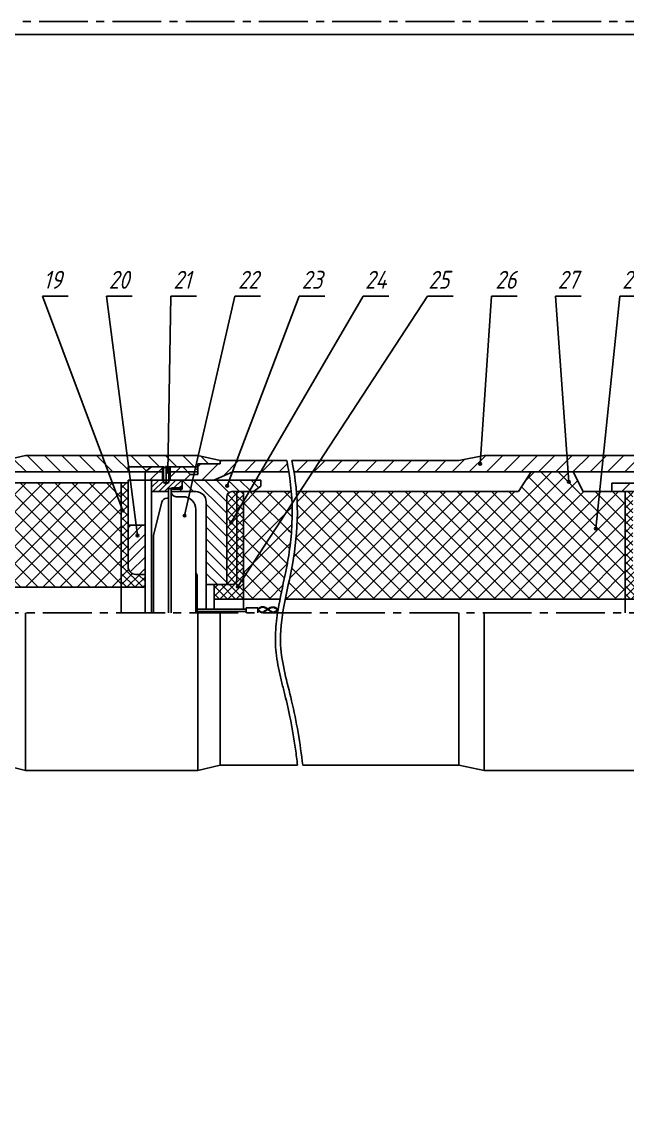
# Model space of a CAD drawing. Extents: x 8551 to 12754, y 3586 to 4451.
# Drawn here: x 10541.4 to 10777.6, y 4006.7 to 4427.2 of the extents above; entities that cross this region are included whole.
import ezdxf

# ---------------------------------------------------------------- set-up
doc = ezdxf.new("R2010")
doc.units = 0
doc.linetypes.add('CENTER2', pattern=[28.575, 19.05, -3.175, 3.175, -3.175])
doc.layers.get('0').update_dxf_attribs({"linetype": 'CONTINUOUS'})
for name, color, linetype in [('DUONGTAM', 3, 'CENTER2'), ('LIENDAM', 7, 'CONTINUOUS'), ('LIENMANH', 1, 'CONTINUOUS'), ('MATCAT', 5, 'CONTINUOUS'), ('TEXT', 6, 'CONTINUOUS')]:
    doc.layers.add(name, color=color, linetype=linetype)
doc.styles.add('CHUTH', font='vnsimple.shx', dxfattribs={"width": 0.8, "oblique": 15})
pattern_1 = [(225, (4571.3073, 3865.4532), (1.5715448, -1.5715448), []), (315, (4571.3073, 3865.4532), (1.5715448, 1.5715448), [])]

msp = doc.modelspace()

# ---------------------------------------------------------------- hatches: boundary and pattern name
at = {"layer": 'LIENDAM'}
h = msp.add_hatch(dxfattribs=at)
h.set_pattern_fill('ANSI31', color=5, scale=1.5, angle=90, style=0)
h.set_pattern_definition([(135, (4571.3073, 3865.453), (-3.367596, -3.367596), [])])
h.paths.add_polyline_path([(10591.29, 4257.88), (10542.95, 4257.88), (10536.02, 4256.24), (10535.34, 4254.96, -0.276716), (10535.6, 4254.52, -1), (10534.6, 4254.52, -0.566519), (10535.34, 4254.96), (10536.02, 4256.24), (10534.49, 4255.87), (10517.75, 4255.87), (10517.75, 4251.5), (10582.97, 4251.5), (10582.97, 4253.5), (10590.64, 4253.5)])
edge = h.paths.add_edge_path()
edge.add_line((10517.75, 4255.87), (10516.11, 4255.87))
edge.add_spline(control_points=[(10516.11, 4255.87), (10516.41, 4254.41), (10516.71, 4252.95), (10516.99, 4251.5)], knot_values=[17.262663, 17.262663, 17.262663, 17.262663, 17.787383, 17.787383, 17.787383, 17.787383], degree=3, periodic=0)
edge.add_line((10516.99, 4251.5), (10517.75, 4251.5))
edge.add_line((10517.75, 4251.5), (10517.75, 4255.87))
h.paths.add_polyline_path([(10590.64, 4253.5), (10582.97, 4253.5), (10582.97, 4251.5), (10589.55, 4251.5), (10590.44, 4252.21)])
h.paths.add_polyline_path([(10601.35, 4257.88), (10591.29, 4257.88), (10590.64, 4253.5), (10592.05, 4253.5), (10596.8, 4253.5, 0.333624), (10598.8, 4253.5), (10599.35, 4253.5)])
h.paths.add_polyline_path([(10617.91, 4256.09), (10610.11, 4257.88), (10601.35, 4257.88), (10599.35, 4253.5), (10604.28, 4253.5), (10610.11, 4253.5), (10610.11, 4254.63), (10617.04, 4254.63)])
h.paths.add_polyline_path([(10610.11, 4253.5), (10604.28, 4253.5), (10606.17, 4251.5), (10610.11, 4251.5)])
h.paths.add_polyline_path([(10618.85, 4255.87), (10617.91, 4256.09), (10617.04, 4254.63), (10618.85, 4254.63)])
edge = h.paths.add_edge_path()
edge.add_spline(control_points=[(10515.11, 4251.5), (10514.91, 4252.83), (10514.71, 4254.28), (10514.49, 4255.87)], knot_values=[17.207727, 17.207727, 17.207727, 17.207727, 17.586851, 17.586851, 17.586851, 17.586851], degree=3, periodic=0)
edge.add_line((10514.49, 4255.87), (10494.11, 4255.87))
edge.add_line((10494.11, 4255.87), (10491.72, 4251.5))
edge.add_line((10491.72, 4251.5), (10515.11, 4251.5))
h.paths.add_polyline_path([(10494.11, 4255.87), (10467.94, 4255.87), (10458.98, 4257.61), (10455.59, 4251.5), (10491.72, 4251.5)])
edge = h.paths.add_edge_path()
edge.add_line((10458.98, 4257.61), (10457.59, 4257.88))
edge.add_line((10457.59, 4257.88), (10443, 4257.88))
edge.add_line((10443, 4257.88), (10440.46, 4248.08))
edge.add_spline(control_points=[(10440.46, 4248.08), (10441.36, 4248.76), (10443.27, 4250.14), (10445.44, 4251.06), (10446.59, 4251.5)], knot_values=[0.060212, 0.060212, 0.060212, 0.060212, 0.200499, 0.354369, 0.354369, 0.354369, 0.354369], degree=3, periodic=0)
edge.add_line((10446.59, 4251.5), (10455.59, 4251.5))
edge.add_line((10455.59, 4251.5), (10458.98, 4257.61))
edge = h.paths.add_edge_path()
edge.add_line((10443, 4257.88), (10440.04, 4257.88))
edge.add_arc((10440.04, 4257.16), 0.72, 90, 180)
edge.add_line((10439.32, 4257.16), (10439.32, 4256.56))
edge.add_line((10439.32, 4256.56), (10439.32, 4254.09))
edge.add_line((10439.32, 4254.09), (10433.64, 4254.09))
edge.add_line((10433.64, 4254.09), (10433.64, 4250.5))
edge.add_line((10433.64, 4250.5), (10430.3, 4250.5))
edge.add_line((10430.3, 4250.5), (10429.59, 4251.5))
edge.add_line((10429.59, 4251.5), (10429, 4251.5))
edge.add_line((10429, 4251.5), (10429, 4247.18))
edge.add_line((10429, 4247.18), (10439.32, 4247.18))
edge.add_spline(control_points=[(10439.32, 4247.18), (10439.7, 4247.48), (10440.08, 4247.78), (10440.46, 4248.08)], knot_values=[0, 0, 0, 0, 0.060212, 0.060212, 0.060212, 0.060212], degree=3, periodic=0)
edge.add_line((10440.46, 4248.08), (10443, 4257.88))
h.paths.add_polyline_path([(10429, 4252.32), (10429, 4251.5), (10429.59, 4251.5)], flags=17)
h.paths.add_polyline_path([(10429, 4252.32), (10428.52, 4253), (10424.23, 4253), (10424.23, 4251.5), (10429, 4251.5)])
h.paths.add_polyline_path([(10421.23, 4253), (10415.23, 4253), (10413.87, 4251.5), (10421.23, 4251.5)])
edge = h.paths.add_edge_path()
edge.add_line((10427.26, 4247.18), (10429, 4247.18))
edge.add_line((10429, 4247.18), (10429, 4251.5))
edge.add_line((10429, 4251.5), (10423.73, 4251.5))
edge.add_spline(control_points=[(10423.73, 4251.5), (10423.4, 4251.4), (10423.06, 4251.29), (10422.73, 4251.29)], knot_values=[1.020853, 1.020853, 1.020853, 1.020853, 2.041705, 2.041705, 2.041705, 2.041705], degree=3, periodic=0)
edge.add_spline(control_points=[(10422.73, 4251.29), (10422.4, 4251.29), (10422.06, 4251.4), (10421.73, 4251.5)], knot_values=[0, 0, 0, 0, 1.020853, 1.020853, 1.020853, 1.020853], degree=3, periodic=0)
edge.add_line((10421.73, 4251.5), (10413.87, 4251.5))
edge.add_line((10413.87, 4251.5), (10410.87, 4248.18))
edge.add_line((10410.87, 4248.18), (10410.87, 4196.44))
edge.add_line((10410.87, 4196.44), (10420.26, 4196.44))
edge.add_line((10420.26, 4196.44), (10420.26, 4233.29))
edge.add_line((10420.26, 4233.29), (10420.26, 4235.44))
edge.add_line((10420.26, 4235.44), (10420.26, 4240.18))
edge.add_arc((10427.26, 4240.18), 7, 90, 180, ccw=False)
h = msp.add_hatch(dxfattribs=at)
h.set_pattern_fill('ANSI31', color=5, scale=1.5, style=0)
h.set_pattern_definition([(45, (4571.3073, 3865.453), (-3.367596, 3.367596), [])])
h.paths.add_polyline_path([(10762.76, 4257.88), (10722.73, 4257.88), (10720.5, 4255.01, -0.231602), (10720.69, 4254.62, -1), (10719.69, 4254.62, -0.623901), (10720.5, 4255.01), (10722.73, 4257.88), (10721.68, 4257.88), (10711.82, 4255.87), (10669.8, 4255.87), (10665.88, 4251.5), (10757.78, 4251.5)])
h.paths.add_polyline_path([(10789.48, 4257.88), (10762.76, 4257.88), (10757.78, 4251.5), (10780.49, 4251.5), (10780.49, 4254.63), (10786.72, 4254.63)])
h.paths.add_polyline_path([(10790.56, 4254.63), (10786.72, 4254.63), (10784.06, 4251.5), (10786.98, 4251.5)])
h.paths.add_polyline_path([(10786.72, 4254.63), (10780.49, 4254.63), (10780.49, 4251.5), (10784.06, 4251.5)], flags=17)
h.paths.add_polyline_path([(10816.75, 4257.88), (10789.48, 4257.88), (10786.72, 4254.63), (10790.56, 4254.63), (10809.04, 4254.63), (10814.16, 4254.63)])
h.paths.add_polyline_path([(10814.16, 4254.63), (10809.04, 4254.63), (10811.71, 4251.56)])
h.paths.add_polyline_path([(10815.4, 4254.63), (10814.16, 4254.63), (10811.71, 4251.56), (10811.76, 4251.5), (10815.4, 4251.5)])
h.paths.add_polyline_path([(10821.97, 4257.88), (10816.75, 4257.88), (10814.16, 4254.63), (10815.4, 4254.63), (10815.4, 4255.62), (10821.97, 4255.62)])
edge = h.paths.add_edge_path()
edge.add_line((10669.8, 4255.87), (10646.8, 4255.87))
edge.add_spline(control_points=[(10646.8, 4255.87), (10647.11, 4254.4), (10647.38, 4252.95), (10647.61, 4251.5)], knot_values=[17.261325, 17.261325, 17.261325, 17.261325, 17.787383, 17.787383, 17.787383, 17.787383], degree=3, periodic=0)
edge.add_line((10647.61, 4251.5), (10665.88, 4251.5))
edge.add_line((10665.88, 4251.5), (10669.8, 4255.87))
edge = h.paths.add_edge_path()
edge.add_spline(control_points=[(10645.59, 4251.5), (10645.58, 4251.54), (10645.58, 4251.57), (10645.38, 4252.73), (10645.17, 4253.85), (10644.77, 4255.87)], knot_values=[17.301364, 17.301364, 17.301364, 17.301364, 17.314458, 17.314458, 17.729153, 17.729153, 17.729153, 17.729153], degree=3, periodic=0)
edge.add_line((10644.77, 4255.87), (10644.38, 4255.87))
edge.add_line((10644.38, 4255.87), (10640.52, 4251.5))
edge.add_line((10640.52, 4251.5), (10645.59, 4251.5))
h.paths.add_polyline_path([(10644.38, 4255.87), (10628.85, 4255.87), (10625.63, 4251.5), (10640.52, 4251.5)])
h.paths.add_polyline_path([(10628.85, 4255.87), (10618.85, 4255.87), (10618.85, 4254.63), (10617.04, 4254.63), (10613.25, 4248.27), (10616.39, 4248.27), (10623.75, 4251.5), (10625.63, 4251.5)])
h.paths.add_polyline_path([(10617.04, 4254.63), (10610.11, 4254.63), (10610.11, 4250.5), (10607.11, 4250.5), (10606.17, 4251.5), (10599.3, 4251.5), (10599.3, 4248.27), (10613.25, 4248.27)])
h.paths.add_polyline_path([(10604.28, 4253.5), (10599.35, 4253.5), (10599.3, 4253.39), (10599.3, 4251.5), (10606.17, 4251.5)], flags=17)
h.paths.add_polyline_path([(10596.3, 4253.5), (10592.05, 4253.5), (10590.44, 4252.21), (10590.34, 4251.5), (10596.3, 4251.5)])
h.paths.add_polyline_path([(10596.3, 4251.5), (10590.34, 4251.5), (10589.86, 4248.27), (10596.3, 4248.27)])
h.paths.add_polyline_path([(10590.34, 4251.5), (10589.55, 4251.5), (10589.55, 4248.27), (10589.86, 4248.27)])
for points in [[(10598.94, 4251.5, 1), (10597.94, 4251.5, 1)], [(10719.69, 4254.62, 1), (10720.69, 4254.62, 1)], [(10754.21, 4247.58, 1), (10755.21, 4247.58, 1)], [(10622.08, 4246.01, 1), (10621.08, 4246.01, 1)], [(10581.39, 4236.34, 1), (10580.39, 4236.34, 1)], [(10605.47, 4234.4, 1), (10604.47, 4234.4, 1)], [(10623.61, 4231.75, 1), (10622.61, 4231.75, 1)], [(10587.13, 4226.63, 1), (10586.13, 4226.63, 1)], [(10764.72, 4229.33, 1), (10765.72, 4229.33, 1)], [(10626.22, 4206.72, 1), (10625.22, 4206.72, 1)]]:
    msp.add_hatch(color=6, dxfattribs=at).paths.add_polyline_path(points)
h = msp.add_hatch(dxfattribs=at)
h.set_pattern_fill('ANSI37', color=3, scale=1.5, style=0)
h.set_pattern_definition([(45, (4571.3073, 3865.453), (-3.367596, 3.367596), []), (135, (4571.3073, 3865.453), (-3.367596, -3.367596), [])])
edge = h.paths.add_edge_path()
edge.add_spline(control_points=[(10517.76, 4247.18), (10519.6, 4236.14), (10520.36, 4222.57), (10516.22, 4209.26), (10515.29, 4206.45)], knot_values=[11.630396, 11.630396, 11.630396, 11.630396, 15.657288, 16.739606, 16.739606, 16.739606, 16.739606], degree=3, periodic=0)
edge.add_line((10515.29, 4206.45), (10579.99, 4206.45))
edge.add_line((10579.99, 4206.45), (10580.28, 4206.74))
edge.add_line((10580.28, 4206.74), (10580.28, 4247.18))
edge.add_line((10580.28, 4247.18), (10517.76, 4247.18))
h = msp.add_hatch(dxfattribs=at)
h.set_pattern_fill('ANSI37', color=4, scale=0.7, angle=180, style=0)
h.set_pattern_definition(pattern_1)
h.paths.add_polyline_path([(10589.55, 4206.45), (10589.55, 4211.48), (10585.97, 4211.48, -0.414214), (10582.97, 4214.48), (10582.97, 4247.18), (10580.28, 4247.18), (10580.28, 4206.45)])
h = msp.add_hatch(dxfattribs=at)
h.set_pattern_fill('ANSI31', color=5, scale=1.5, angle=180, style=0)
h.set_pattern_definition([(225, (10697.9407, 3674.695), (3.367596, -3.367596), [])])
h.paths.add_polyline_path([(10788.42, 4238.78), (10788.42, 4209.45), (10793.8, 4209.45), (10815.62, 4245.59), (10815.62, 4247.07), (10771.49, 4247.07), (10771.49, 4243.78), (10783.42, 4243.78, -0.414214)])
h = msp.add_hatch(dxfattribs=at)
h.set_pattern_fill('ANSI37', color=4, scale=0.7, angle=180, style=0)
h.set_pattern_definition(pattern_1)
h.paths.add_polyline_path([(10627.91, 4239.99), (10625.39, 4235.66), (10625.39, 4209.48, -0.414214), (10623.39, 4207.48), (10616.53, 4207.48), (10616.53, 4201.87), (10627.91, 4201.87), (10627.91, 4210.07), (10626, 4207.14, -0.253546), (10626.22, 4206.72, -1), (10625.22, 4206.72, -0.595474), (10626, 4207.14), (10627.91, 4210.07)])
h.paths.add_polyline_path([(10627.91, 4239.99), (10627.91, 4243.78), (10625.39, 4243.78), (10625.39, 4235.66)])
h = msp.add_hatch(dxfattribs=at)
h.set_pattern_fill('ANSI37', color=3, scale=0.7, angle=180, style=0)
h.set_pattern_definition(pattern_1)
h.paths.add_polyline_path([(10623.39, 4243.78, 0.414214), (10621.39, 4241.78), (10621.39, 4207.48), (10623.39, 4207.48, 0.414214), (10625.39, 4209.48), (10625.39, 4243.78)])
h = msp.add_hatch(dxfattribs=at)
h.set_pattern_fill('ANSI37', color=4, scale=0.7, angle=180, style=0)
h.set_pattern_definition(pattern_1)
h.paths.add_polyline_path([(10787.46, 4206.7, -0.591148), (10786.69, 4207.12, -1), (10787.69, 4207.12, -0.256954), (10787.46, 4206.7), (10790.52, 4201.87), (10793.8, 4201.87), (10793.8, 4209.45), (10784.74, 4209.45, -0.129499), (10782.27, 4210.1), (10780.69, 4201.87), (10790.52, 4201.87)])
h.paths.add_polyline_path([(10782.27, 4210.1, -0.27022), (10779.74, 4214.45), (10779.74, 4243.78), (10777.5, 4243.78), (10776.74, 4242.89), (10776.74, 4201.87), (10780.69, 4201.87)])
at = {"layer": 'MATCAT'}
h = msp.add_hatch(dxfattribs=at)
h.set_pattern_fill('ANSI31', color=5, scale=0.5, angle=180, style=0)
h.set_pattern_definition([(225, (10661.139, 3674.6949), (1.122532, -1.122532), [])])
h.paths.add_polyline_path([(10596.8, 4248.27), (10592.05, 4248.27), (10592.05, 4243.78), (10598.67, 4243.78), (10598.67, 4244.94), (10599.67, 4244.94), (10600.12, 4245.2), (10603.39, 4245.2), (10604.02, 4244.83), (10604.02, 4248.27), (10598.8, 4248.27), (10597.8, 4247.77)])
h = msp.add_hatch(dxfattribs=at)
h.set_pattern_fill('ANSI31', color=5, angle=90, style=0)
h.set_pattern_definition([(135, (10661.139, 3674.695), (-2.245064, -2.245064), [])])
h.paths.add_polyline_path([(10604.02, 4248.27), (10604.02, 4244.83), (10603.39, 4245.2), (10600.12, 4245.2), (10599.67, 4244.94), (10599.67, 4243.78), (10609.37, 4243.78, -0.414214), (10613.37, 4239.78), (10613.37, 4211.21), (10613.37, 4207.48), (10621.39, 4207.48), (10621.39, 4241.78, -0.414214), (10623.39, 4243.78), (10631.85, 4243.78), (10634.71, 4245.92), (10634.71, 4248.27)])
h = msp.add_hatch(dxfattribs=at)
h.set_pattern_fill('ANSI31', color=5, angle=180, style=0)
h.set_pattern_definition([(225, (10661.139, 3674.695), (2.245064, -2.245064), [])])
h.paths.add_polyline_path([(10589.55, 4230.65), (10582.97, 4230.65), (10582.97, 4214.48, 0.414214), (10585.97, 4211.48), (10589.55, 4211.48)])

# ---------------------------------------------------------------- linework, layer by layer
at = {"color": 1}
for points, knots in [([(10648.98, 4137), (10648.74, 4139.11), (10648.48, 4141.2), (10647.58, 4147.56), (10646.87, 4151.77), (10645.66, 4157.65), (10645.29, 4159.34), (10644.54, 4162.57), (10644.16, 4164.11), (10643.38, 4167.2), (10642.99, 4168.75), (10641.87, 4173.43), (10641.19, 4176.58), (10640.58, 4181.27), (10640.45, 4182.77), (10640.32, 4185.79), (10640.33, 4187.29), (10640.55, 4191.79), (10640.92, 4194.77), (10642.18, 4202.33), (10643.24, 4206.88), (10644.51, 4213.05), (10644.84, 4214.72), (10645.43, 4218.03), (10645.69, 4219.69), (10646.36, 4224.65), (10646.67, 4227.96), (10647.1, 4237.93), (10646.74, 4244.65), (10645.38, 4252.73), (10645.17, 4253.85), (10644.77, 4255.87)], [2.801166, 2.801166, 2.801166, 2.801166, 3.576724, 3.576724, 5.183163, 5.183163, 5.83828, 5.83828, 6.433554, 6.433554, 7.028827, 7.028827, 8.219374, 8.219374, 8.773677, 8.773677, 9.32798, 9.32798, 10.436585, 10.436585, 12.163306, 12.163306, 12.8072, 12.8072, 13.451094, 13.451094, 14.738882, 14.738882, 17.314458, 17.314458, 17.729153, 17.729153, 17.729153, 17.729153]), ([(10651, 4137), (10650.01, 4145.65), (10647.42, 4161.31), (10639.65, 4186.97), (10649.11, 4218.19), (10649.77, 4241.72), (10646.8, 4255.87)], [2.773505, 2.773505, 2.773505, 2.773505, 5.927455, 8.715509, 12.712713, 17.787383, 17.787383, 17.787383, 17.787383])]:
    msp.add_open_spline(points, degree=3, knots=knots, dxfattribs=at)
at = {"layer": 'DUONGTAM'}
for p, q in [((10597.8, 4246.92), (10597.8, 4253.84)), ((9978.21, 4196.44), (11072.99, 4196.44))]:
    msp.add_line(p, q, dxfattribs=at)
msp.add_lwpolyline([(9949.79, 3586.15), (11138.79, 3586.15), (11138.79, 4427.15), (9949.79, 4427.15)], close=True, dxfattribs=at)
at = {"layer": 'LIENDAM'}
for p, q in [((10549.59, 4320.06), (10559.59, 4320.06)), ((10574.59, 4320.06), (10584.59, 4320.06)), ((10599.59, 4320.06), (10609.59, 4320.06)), ((10624.59, 4320.06), (10634.59, 4320.06)), ((10649.59, 4320.06), (10659.59, 4320.06)), ((10674.59, 4320.06), (10684.59, 4320.06)), ((10699.59, 4320.06), (10709.59, 4320.06)), ((10724.59, 4320.06), (10734.59, 4320.06)), ((10749.59, 4320.06), (10759.59, 4320.06)), ((10774.59, 4320.06), (10784.59, 4320.06)), ((10534.49, 4255.87), (10542.95, 4257.88)), ((10542.95, 4257.88), (10610.11, 4257.88)), ((10610.11, 4257.88), (10618.85, 4255.87)), ((10618.85, 4254.63), (10618.85, 4255.87)), ((10618.85, 4255.87), (10644.77, 4255.87)), ((10646.8, 4255.87), (10711.82, 4255.87)), ((10711.82, 4255.87), (10721.68, 4257.88)), ((10721.68, 4257.88), (10821.97, 4257.88)), ((10516.99, 4251.5), (10589.55, 4251.5)), ((10582.97, 4253.5), (10582.97, 4251.5)), ((10589.55, 4251.5), (10592.05, 4253.5)), ((10589.55, 4196.44), (10589.55, 4251.5)), ((10592.05, 4253.5), (10596.8, 4253.5)), ((10596.8, 4247.27), (10596.8, 4253.5)), ((10598.8, 4248.27), (10598.8, 4253.5)), ((10598.8, 4253.5), (10604.28, 4253.5)), ((10607.11, 4250.5), (10604.28, 4253.5)), ((10606.17, 4251.5), (10610.11, 4251.5)), ((10610.11, 4254.63), (10610.11, 4250.5)), ((10610.11, 4254.63), (10618.85, 4254.63)), ((10623.75, 4251.5), (10616.39, 4248.27)), ((10623.75, 4251.5), (10645.59, 4251.5)), ((10647.61, 4251.5), (10786.98, 4251.5)), ((10735.15, 4243.78), (10740.04, 4251.5)), ((10760.29, 4243.78), (10756.4, 4251.5)), ((10517.76, 4247.18), (10582.97, 4247.18)), ((10580.28, 4196.44), (10580.28, 4247.18)), ((10582.97, 4248.27), (10596.8, 4248.27)), ((10582.97, 4248.27), (10582.97, 4214.48)), ((10592.05, 4196.44), (10592.05, 4248.27)), ((10596.8, 4248.27), (10598.8, 4248.27)), ((10596.8, 4247.27), (10597.8, 4246.77)), ((10596.8, 4247.27), (10598.8, 4247.27)), ((10597.8, 4246.77), (10598.8, 4247.27)), ((10598.8, 4248.27), (10598.8, 4247.27)), ((10598.8, 4248.27), (10634.71, 4248.27)), ((10604.02, 4244.7), (10604.02, 4248.27)), ((10610.11, 4250.5), (10607.11, 4250.5)), ((10634.71, 4248.27), (10634.71, 4245.92)), ((10771.49, 4247.07), (10771.49, 4243.78)), ((10771.49, 4247.07), (10815.62, 4247.07)), ((10598.67, 4243.78), (10592.05, 4243.78)), ((10598.67, 4244.94), (10598.67, 4196.44)), ((10599.67, 4244.94), (10598.67, 4244.94)), ((10599.67, 4244.94), (10600.12, 4245.2)), ((10599.67, 4244.94), (10599.67, 4196.44)), ((10609.37, 4243.78), (10599.67, 4243.78)), ((10599.67, 4243.78), (10599.67, 4243.78)), ((10600.12, 4245.2), (10603.39, 4245.2)), ((10604.02, 4244.83), (10603.39, 4245.2)), ((10623.39, 4243.78), (10646.56, 4243.78)), ((10625.39, 4209.48), (10625.39, 4243.78)), ((10627.91, 4201.87), (10627.91, 4243.78)), ((10631.85, 4243.78), (10634.71, 4245.92)), ((10648.57, 4243.78), (10728.68, 4243.78)), ((10760.29, 4243.78), (10783.42, 4243.78)), ((10776.74, 4196.44), (10776.74, 4243.78)), ((10592.88, 4226.77), (10596.11, 4239.67)), ((10598.67, 4241.19), (10598.05, 4241.19)), ((10604.37, 4241.78), (10601.67, 4241.78)), ((10613.37, 4211.21), (10613.37, 4239.78)), ((10621.39, 4207.48), (10621.39, 4241.78)), ((10609.37, 4211.21), (10609.37, 4236.78)), ((10582.97, 4230.65), (10589.55, 4230.65)), ((10592.88, 4196.44), (10592.88, 4226.77)), ((10585.97, 4211.48), (10589.55, 4211.48)), ((10609.87, 4211.21), (10609.37, 4212.13)), ((10609.37, 4211.21), (10609.37, 4196.44)), ((10609.87, 4211.21), (10609.87, 4196.44)), ((10613.37, 4211.21), (10613.37, 4197.94)), ((10515.29, 4206.45), (10580.28, 4206.45)), ((10580.28, 4206.45), (10589.55, 4206.45)), ((10613.37, 4207.48), (10623.39, 4207.48)), ((10616.53, 4197.94), (10616.53, 4207.48)), ((10616.53, 4201.87), (10627.91, 4201.87)), ((10627.91, 4197.94), (10627.91, 4201.87)), ((10627.91, 4201.87), (10642.17, 4201.87)), ((10644.21, 4201.87), (10776.74, 4201.87)), ((10776.74, 4201.87), (10793.8, 4201.87)), ((10609.87, 4197.94), (10628.91, 4197.94)), ((10609.87, 4196.94), (10628.91, 4196.94)), ((10613.37, 4196.94), (10613.37, 4196.44)), ((10616.53, 4196.44), (10616.53, 4196.94)), ((10628.91, 4196.44), (10628.91, 4198.44)), ((10628.91, 4198.44), (10633.52, 4198.44)), ((10633.52, 4198.44), (10633.52, 4196.44)), ((10542.95, 4134.99), (10542.95, 4196.44)), ((10610.11, 4134.99), (10610.11, 4196.44)), ((10618.85, 4137), (10618.85, 4196.44)), ((10711.82, 4137), (10711.82, 4196.44)), ((10721.68, 4134.99), (10721.68, 4196.44)), ((10534.49, 4137), (10542.95, 4134.99)), ((10542.95, 4134.99), (10610.11, 4134.99)), ((10610.11, 4134.99), (10618.85, 4137)), ((10618.85, 4137), (10648.98, 4137)), ((10651, 4137), (10711.82, 4137)), ((10711.82, 4137), (10721.68, 4134.99)), ((10721.68, 4134.99), (10815.16, 4134.99))]:
    msp.add_line(p, q, dxfattribs=at)
at = {"layer": 'LIENDAM', "color": 1}
for p, q in [((10582.97, 4253.5), (10592.05, 4253.5)), ((10589.55, 4251.5), (10596.3, 4251.5)), ((10599.3, 4251.5), (10606.17, 4251.5)), ((10604.28, 4253.5), (10610.11, 4253.5)), ((10604.02, 4244.7), (10599.67, 4244.7))]:
    msp.add_line(p, q, dxfattribs=at)
at = {"layer": 'LIENDAM', "color": 3}
for p, q in [((10698.5, 4201.87), (10748.13, 4251.5)), ((10705.24, 4201.87), (10754.87, 4251.5)), ((10737.69, 4247.8), (10741.4, 4251.5)), ((10765.59, 4229.76), (10743.85, 4251.5)), ((10768.68, 4233.41), (10750.59, 4251.5)), ((10711.97, 4201.87), (10758.14, 4248.04)), ((10776.74, 4211.88), (10738.91, 4249.71)), ((10627.91, 4239.04), (10632.65, 4243.78)), ((10627.91, 4232.3), (10639.39, 4243.78)), ((10627.91, 4225.57), (10646.12, 4243.78)), ((10632.13, 4241.99), (10630.34, 4243.78)), ((10646.9, 4233.96), (10637.07, 4243.78)), ((10646.77, 4240.82), (10643.81, 4243.78)), ((10644.62, 4201.87), (10686.53, 4243.78)), ((10645.9, 4209.88), (10679.8, 4243.78)), ((10647.47, 4218.19), (10673.06, 4243.78)), ((10648.45, 4225.9), (10666.33, 4243.78)), ((10648.82, 4239.75), (10652.86, 4243.78)), ((10648.88, 4233.07), (10659.59, 4243.78)), ((10654.98, 4239.35), (10650.54, 4243.78)), ((10651.36, 4201.87), (10693.27, 4243.78)), ((10658.16, 4242.9), (10657.28, 4243.78)), ((10658.09, 4201.87), (10700, 4243.78)), ((10699.19, 4201.87), (10658.16, 4242.9)), ((10705.92, 4201.87), (10664.01, 4243.78)), ((10664.83, 4201.87), (10706.74, 4243.78)), ((10712.66, 4201.87), (10670.75, 4243.78)), ((10671.56, 4201.87), (10713.47, 4243.78)), ((10719.39, 4201.87), (10677.48, 4243.78)), ((10678.3, 4201.87), (10720.21, 4243.78)), ((10726.13, 4201.87), (10684.22, 4243.78)), ((10685.03, 4201.87), (10726.94, 4243.78)), ((10732.86, 4201.87), (10690.95, 4243.78)), ((10691.77, 4201.87), (10733.68, 4243.78)), ((10739.6, 4201.87), (10697.69, 4243.78)), ((10746.33, 4201.87), (10704.42, 4243.78)), ((10753.07, 4201.87), (10711.16, 4243.78)), ((10759.8, 4201.87), (10717.9, 4243.78)), ((10718.71, 4201.87), (10760.62, 4243.78)), ((10766.54, 4201.87), (10724.63, 4243.78)), ((10725.45, 4201.87), (10767.35, 4243.78)), ((10773.27, 4201.87), (10731.37, 4243.78)), ((10732.18, 4201.87), (10774.09, 4243.78)), ((10776.74, 4205.14), (10736.3, 4245.59)), ((10771.78, 4237.05), (10765.04, 4243.78)), ((10774.87, 4240.69), (10771.78, 4243.78)), ((10628.98, 4238.41), (10627.91, 4239.48)), ((10646.58, 4227.53), (10632.13, 4241.99)), ((10651.79, 4235.79), (10648.86, 4238.73)), ((10692.45, 4201.87), (10654.98, 4239.35)), ((10738.92, 4201.87), (10776.74, 4239.69)), ((10776.74, 4238.82), (10774.87, 4240.69)), ((10627.91, 4218.83), (10646.88, 4237.81)), ((10642.24, 4225.14), (10628.98, 4238.41)), ((10649.94, 4234.13), (10653.44, 4237.62)), ((10685.72, 4201.87), (10651.79, 4235.79)), ((10776.74, 4232.08), (10771.78, 4237.05)), ((10639.06, 4221.59), (10627.91, 4232.74)), ((10627.91, 4212.1), (10646.8, 4230.99)), ((10678.98, 4201.87), (10648.84, 4232.01)), ((10745.65, 4201.87), (10776.74, 4232.96)), ((10776.74, 4225.35), (10768.68, 4233.41)), ((10646.05, 4228.07), (10645.43, 4228.69)), ((10752.39, 4201.87), (10776.74, 4226.22)), ((10776.74, 4218.61), (10765.59, 4229.76)), ((10635.87, 4218.04), (10627.91, 4226.01)), ((10627.91, 4205.36), (10646.21, 4223.66)), ((10645.93, 4221.45), (10642.24, 4225.14)), ((10672.25, 4201.87), (10648.43, 4225.69)), ((10632.69, 4214.49), (10627.91, 4219.27)), ((10643.88, 4210.03), (10635.87, 4218.04)), ((10645, 4215.64), (10639.06, 4221.59)), ((10665.51, 4201.87), (10647.7, 4219.68)), ((10759.12, 4201.87), (10776.74, 4219.49)), ((10631.15, 4201.87), (10645.02, 4215.74)), ((10642.7, 4204.47), (10632.69, 4214.49)), ((10658.78, 4201.87), (10646.72, 4213.93)), ((10629.51, 4210.94), (10627.91, 4212.53)), ((10638.57, 4201.87), (10629.51, 4210.94)), ((10765.86, 4201.87), (10776.74, 4212.75)), ((10580.28, 4206.74), (10579.99, 4206.45)), ((10631.84, 4201.87), (10627.91, 4205.8)), ((10637.89, 4201.87), (10643.3, 4207.28)), ((10652.04, 4201.87), (10645.57, 4208.34)), ((10772.59, 4201.87), (10776.74, 4206.02)), ((10645.31, 4201.87), (10644.4, 4202.78))]:
    msp.add_line(p, q, dxfattribs=at)
at = {"layer": 'LIENDAM'}
msp.add_lwpolyline([(9969.79, 3591.15), (11133.79, 3591.15), (11133.79, 4422.15), (9969.79, 4422.15)], close=True, dxfattribs=at)
at = {"layer": 'LIENDAM', "color": 6}
for centre in [(10598.44, 4251.5), (10720.19, 4254.62), (10754.71, 4247.58), (10621.58, 4246.01), (10580.89, 4236.34), (10604.97, 4234.4), (10623.11, 4231.75), (10586.63, 4226.63), (10765.22, 4229.33), (10625.72, 4206.72)]:
    msp.add_circle(centre, 0.5, dxfattribs=at)
at = {"layer": 'LIENDAM'}
for centre, radius, start, end in [((10597.8, 4254.83), 1.67, 233.1001, 306.8999), ((10601.67, 4243.78), 2, 180, 270), ((10609.37, 4239.78), 4, 0, 90), ((10623.39, 4241.78), 2, 90, 180), ((10598.05, 4239.19), 2, 90, 165.968), ((10604.37, 4236.78), 5, 0, 90), ((10585.97, 4214.48), 3, 180, 270), ((10623.39, 4209.48), 2, 270, 0)]:
    msp.add_arc(centre, radius, start, end, dxfattribs=at)
at = {"layer": 'LIENDAM', "color": 1}
for points, knots in [([(10633.52, 4197.92), (10633.59, 4197.99), (10633.66, 4198.05), (10634.02, 4198.37), (10634.32, 4198.61), (10634.85, 4198.83), (10635.06, 4198.88), (10635.47, 4198.89), (10635.67, 4198.86), (10636.27, 4198.7), (10636.66, 4198.49), (10637.41, 4198.01), (10637.77, 4197.73), (10638.46, 4197.21), (10638.78, 4196.98), (10639.2, 4196.8), (10639.32, 4196.77), (10639.54, 4196.74), (10639.64, 4196.74), (10639.87, 4196.8), (10639.98, 4196.84), (10640.37, 4197.05), (10640.65, 4197.29), (10641.01, 4197.66), (10641.09, 4197.73), (10641.5, 4198.22)], [0.257117, 0.257117, 0.257117, 0.257117, 0.516061, 0.516061, 1.548184, 1.548184, 2.119601, 2.119601, 2.691018, 2.691018, 3.844506, 3.844506, 4.997994, 4.997994, 6.151482, 6.151482, 6.665383, 6.665383, 7.18328, 7.18328, 7.701176, 7.701176, 8.83247, 8.83247, 9.11126, 9.11126, 9.11126, 9.11126]), ([(10633.52, 4197.65), (10633.63, 4197.76), (10633.75, 4197.87), (10634.01, 4198.1), (10634.15, 4198.21), (10634.48, 4198.44), (10634.66, 4198.55), (10634.99, 4198.66), (10635.12, 4198.68), (10635.47, 4198.7), (10635.7, 4198.65), (10636.16, 4198.51), (10636.39, 4198.4), (10637.01, 4198.04), (10637.4, 4197.75), (10638.15, 4197.19), (10638.51, 4196.91), (10639.06, 4196.63), (10639.26, 4196.57), (10639.63, 4196.53), (10639.82, 4196.57), (10640.2, 4196.72), (10640.39, 4196.84), (10640.77, 4197.14), (10640.96, 4197.32), (10641.2, 4197.56), (10641.24, 4197.61), (10641.44, 4197.87)], [0.086435, 0.086435, 0.086435, 0.086435, 0.517824, 0.517824, 1.035647, 1.035647, 1.686712, 1.686712, 2.098257, 2.098257, 2.811734, 2.811734, 3.525212, 3.525212, 4.757276, 4.757276, 5.989341, 5.989341, 6.722437, 6.722437, 7.455534, 7.455534, 8.18863, 8.18863, 8.921727, 8.921727, 9.08857, 9.08857, 9.08857, 9.08857]), ([(10633.52, 4197.65), (10633.87, 4197.47), (10634, 4197.36), (10634.3, 4197.11), (10634.47, 4196.99), (10634.75, 4196.83), (10634.86, 4196.78), (10635.06, 4196.73), (10635.14, 4196.72), (10635.33, 4196.74), (10635.43, 4196.76), (10635.76, 4196.88), (10636.02, 4197.04), (10636.56, 4197.42), (10636.85, 4197.65), (10637.17, 4197.88), (10637.18, 4197.89), (10637.2, 4197.9)], [0.034353, 0.034353, 0.034353, 0.034353, 0.4956, 0.4956, 1.142656, 1.142656, 1.624159, 1.624159, 2.066501, 2.066501, 2.508844, 2.508844, 3.462495, 3.462495, 4.416145, 4.416145, 4.460166, 4.460166, 4.460166, 4.460166]), ([(10633.52, 4197.46), (10633.72, 4197.34), (10633.86, 4197.22), (10634.3, 4196.86), (10634.6, 4196.65), (10635.07, 4196.51), (10635.25, 4196.52), (10635.63, 4196.61), (10635.83, 4196.7), (10636.23, 4196.94), (10636.44, 4197.09), (10636.87, 4197.41), (10637.09, 4197.57), (10637.33, 4197.75), (10637.35, 4197.76), (10637.37, 4197.77)], [0, 0, 0, 0, 0.497416, 0.497416, 1.582415, 1.582415, 2.302365, 2.302365, 3.022316, 3.022316, 3.742267, 3.742267, 4.462217, 4.462217, 4.522329, 4.522329, 4.522329, 4.522329]), ([(10637.37, 4198.02), (10637.56, 4198.14), (10637.75, 4198.25), (10638.23, 4198.49), (10638.51, 4198.6), (10639.07, 4198.75), (10639.36, 4198.78), (10639.85, 4198.74), (10640.07, 4198.68), (10640.46, 4198.52), (10640.64, 4198.41), (10640.96, 4198.17), (10641.1, 4198.04), (10641.24, 4197.91)], [4.640911, 4.640911, 4.640911, 4.640911, 5.206036, 5.206036, 5.995926, 5.995926, 6.776861, 6.776861, 7.383051, 7.383051, 7.989242, 7.989242, 8.504556, 8.504556, 8.504556, 8.504556]), ([(10637.55, 4197.89), (10637.7, 4197.99), (10637.86, 4198.08), (10638.42, 4198.37), (10638.83, 4198.51), (10639.48, 4198.58), (10639.73, 4198.56), (10640.21, 4198.42), (10640.43, 4198.31), (10640.8, 4198.05), (10640.96, 4197.91), (10641.11, 4197.76)], [4.707207, 4.707207, 4.707207, 4.707207, 5.182168, 5.182168, 6.380436, 6.380436, 7.147183, 7.147183, 7.913931, 7.913931, 8.516137, 8.516137, 8.516137, 8.516137])]:
    msp.add_open_spline(points, degree=3, knots=knots, dxfattribs=at)
for points in [[(10641.25, 4197.62), (10641.29, 4197.57), (10641.33, 4197.53), (10641.37, 4197.48)], [(10641.37, 4197.78), (10641.39, 4197.76), (10641.4, 4197.75), (10641.42, 4197.73)]]:
    msp.add_open_spline(points, degree=3, dxfattribs=at)
at = {"layer": 'LIENMANH'}
for p, q in [((10596.3, 4248.27), (10596.3, 4253.5)), ((10599.3, 4248.27), (10599.3, 4253.5))]:
    msp.add_line(p, q, dxfattribs=at)
at = {"layer": 'LIENMANH', "color": 0}
msp.add_line((10728.68, 4243.78), (10735.15, 4243.78), dxfattribs=at)
at = {"layer": 'TEXT'}
for p, q in [((10580.89, 4236.34), (10549.59, 4320.06)), ((10586.63, 4226.63), (10574.59, 4320.06)), ((10598.44, 4251.5), (10599.59, 4320.06)), ((10604.97, 4234.4), (10624.59, 4320.06)), ((10621.58, 4246.01), (10649.59, 4320.06)), ((10623.11, 4231.75), (10674.59, 4320.06)), ((10625.72, 4206.72), (10699.59, 4320.06)), ((10720.19, 4254.62), (10724.59, 4320.06)), ((10754.71, 4247.58), (10749.59, 4320.06)), ((10765.22, 4229.33), (10774.59, 4320.06))]:
    msp.add_line(p, q, dxfattribs=at)

# ---------------------------------------------------------------- texts
at = {"layer": 'TEXT', "style": 'CHUTH', "oblique": 15, "width": 0.8}
for s, p in [('19', (10549.91, 4322.91)), ('20', (10575.38, 4322.91)), ('21', (10600.58, 4322.91)), ('22', (10625.78, 4322.91)), ('23', (10650.56, 4322.91)), ('24', (10675.28, 4322.91)), ('25', (10699.93, 4322.91)), ('26', (10726.06, 4322.91)), ('27', (10750.4, 4322.91)), ('28', (10775.48, 4322.91))]:
    msp.add_text(s, height=7, dxfattribs=at).set_placement(p)

doc.saveas('drawing.dxf')
